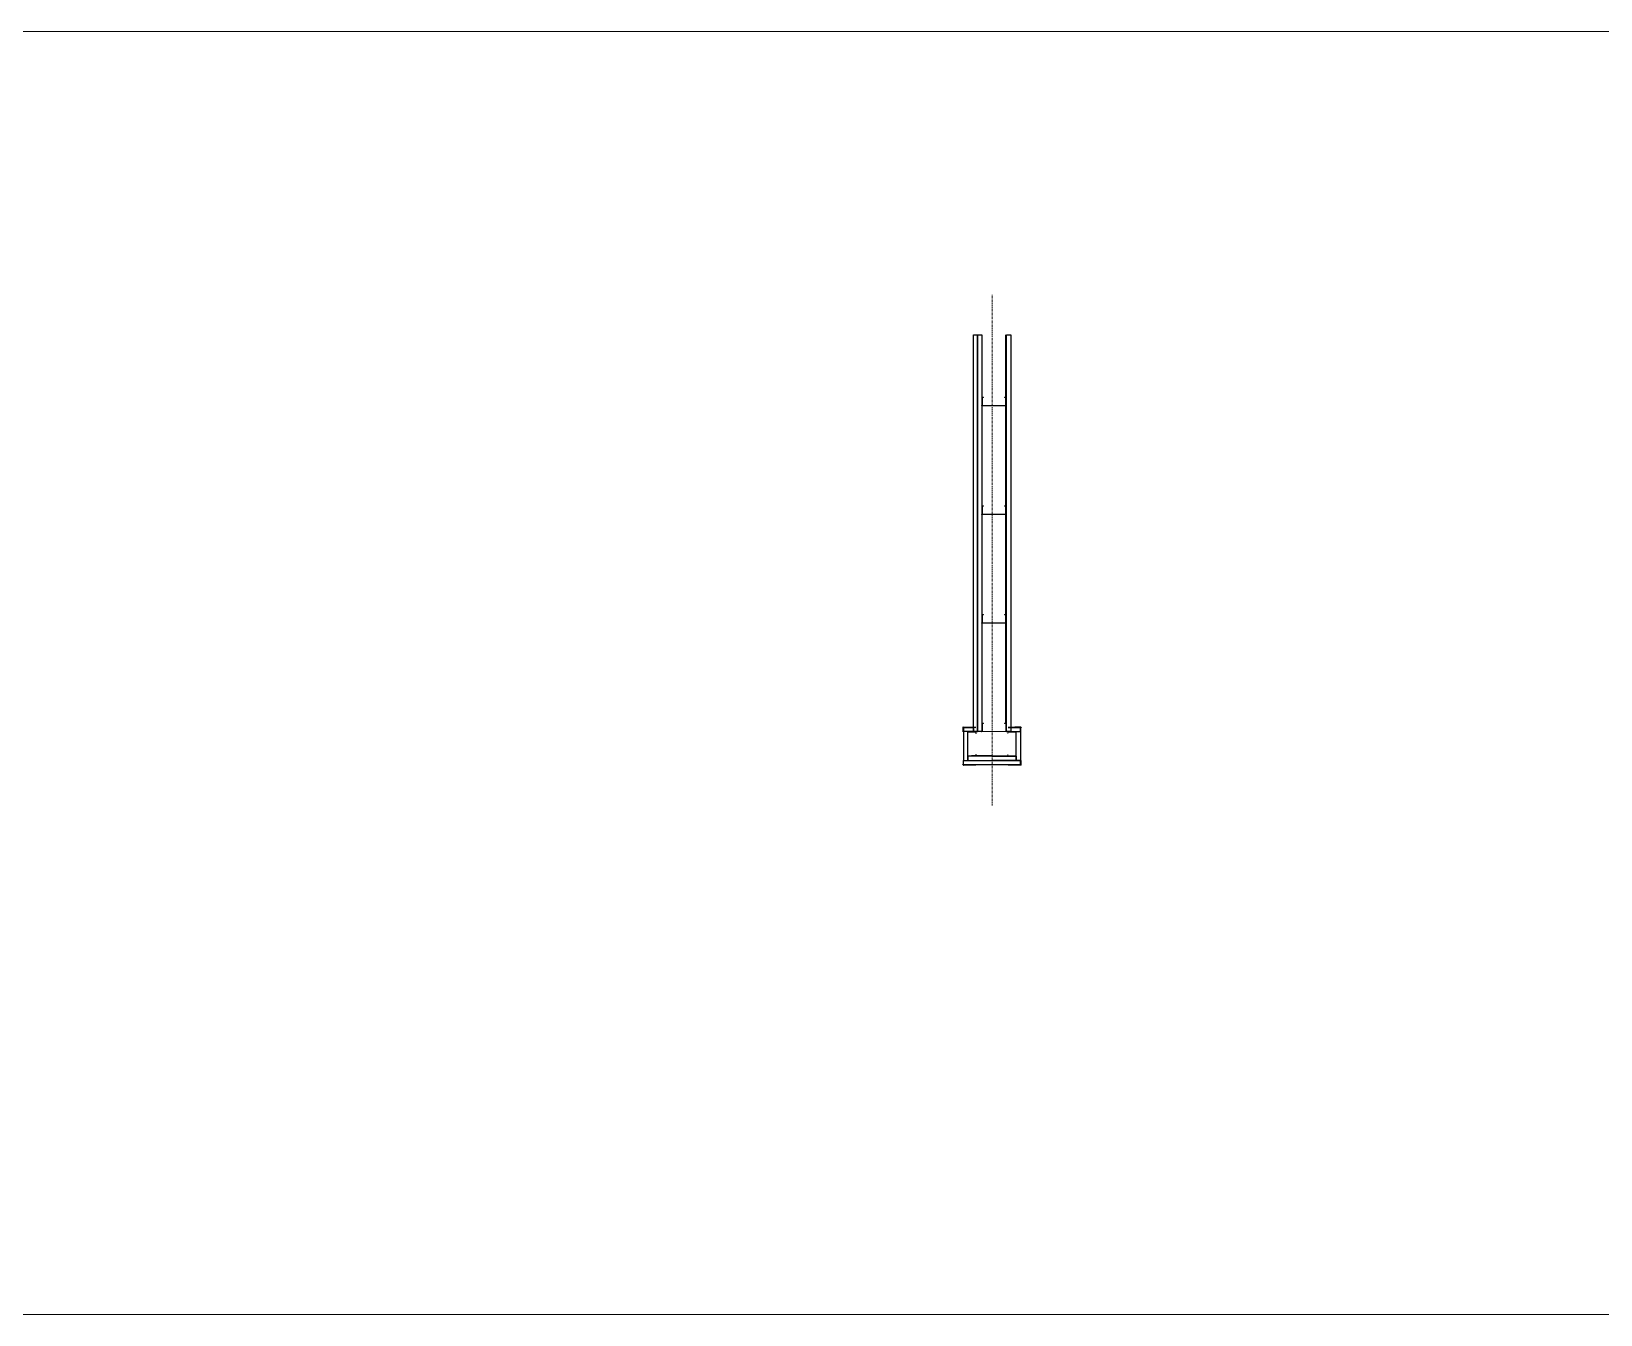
# Model space of a CAD drawing. Header units: inches. Extents: x -395 to 792, y -235 to 476.
# Drawn here: x 329.5 to 560.6, y 120.6 to 309.6 of the extents above; entities that cross this region are included whole.
import ezdxf

# ---------------------------------------------------------------- set-up
doc = ezdxf.new("R2010")
doc.units = ezdxf.units.IN
doc.header["$LTSCALE"] = 0.25
doc.header["$MEASUREMENT"] = 0
doc.linetypes.add('CENTER', pattern=[2, 1.25, -0.25, 0.25, -0.25])
for name, color, linetype in [('IWC_02', 9, 'Continuous'), ('IWC_02_A', 8, 'Continuous'), ('IWC_04', 252, 'Continuous')]:
    doc.layers.add(name, color=color, linetype=linetype)
for name, color, linetype, lineweight in [('IWC_06', 1, 'Continuous', 15), ('IWC_07', 3, 'CENTER', 15), ('LYT-IWC_02', 9, 'Continuous', 9)]:
    doc.layers.add(name, color=color, linetype=linetype, lineweight=lineweight)
doc.layers.add('IWC_12', color=1, linetype='Continuous', lineweight=15, plot=False)

# ---------------------------------------------------------------- blocks, each defined once
blk = doc.blocks.new('IWC_Bead.L')
at = {"layer": 'IWC_02'}
for p, q in [((0, 0.03125), (-0.828125, 0.015625)), ((-0.828125, 0.015625), (-0.828125, 0)), ((-0.828125, 0), (0, 0)), ((0, 0.0425), (0, 0.03125)), ((0, 0), (0, -0.625)), ((0.026875, 0.0625), (0.02, 0.0625)), ((0.046875, -0.625), (0.046875, 0.0425)), ((0.046875, -0.53125), (0.046875, -0.53125))]:
    blk.add_line(p, q, dxfattribs=at)
for points in [[(0.02, 0.0625), (-1.828125, 0)], [(-1.828125, 0), (-0.828125, 0)], [(0, -0.625), (0.046875, -0.625)]]:
    blk.add_lwpolyline(points, dxfattribs=at)
at = {"layer": 'IWC_02', "color": 252}
blk.add_circle((0.046875, 0), 0.033002, dxfattribs=at)
at = {"layer": 'IWC_02'}
for centre, start, end in [((0.02, 0.0425), 90, 180), ((0.026875, 0.0425), 360, 90)]:
    blk.add_arc(centre, 0.02, start, end, dxfattribs=at)
blk = doc.blocks.new('*U15')
at = {"layer": 'LYT-IWC_02'}
blk.add_blockref('IWC_Bead.L', (0, 0), dxfattribs=at)
blk = doc.blocks.new('*U8')
at = {"layer": 'IWC_12'}
for p in [(-0.625, 0), (0, 0), (3.625, 0), (4.25, 0)]:
    blk.add_point(p, dxfattribs=at)
at = {"layer": 'LYT-IWC_02'}
blk.add_lwpolyline([(3.5625, 1.2215, 0.4142135624), (3.534, 1.25), (3.359375, 1.25), (3.359375, 1.2215), (3.534, 1.2215), (3.534, 0.0285), (0.091, 0.0285), (0.091, 1.2215), (0.265625, 1.2215), (0.265625, 1.25), (0.091, 1.25, 0.4142135624), (0.0625, 1.2215), (0.0625, 0.0285, 0.4142135624), (0.091, 0), (3.534, 0, 0.4142135624), (3.5625, 0.0285)], format="xyb", close=True, dxfattribs=at)
blk = doc.blocks.new('*U37')
at = {"layer": 'IWC_12'}
for p in [(0, 48), (3.625, 48), (0, 32), (3.625, 32), (0, 16), (3.625, 16), (-0.625, 0), (0, 0), (3.625, 0), (4.25, 0)]:
    blk.add_point(p, dxfattribs=at)
at = {"layer": 'LYT-IWC_02'}
for points in [[(3.5625, 49.2215, 0.4142135624), (3.534, 49.25), (3.359375, 49.25), (3.359375, 49.2215), (3.534, 49.2215), (3.534, 48.0285), (0.091, 48.0285), (0.091, 49.2215), (0.265625, 49.2215), (0.265625, 49.25), (0.091, 49.25, 0.4142135624), (0.0625, 49.2215), (0.0625, 48.0285, 0.4142135624), (0.091, 48), (3.534, 48, 0.4142135624), (3.5625, 48.0285)], [(3.5625, 33.2215, 0.4142135624), (3.534, 33.25), (3.359375, 33.25), (3.359375, 33.2215), (3.534, 33.2215), (3.534, 32.0285), (0.091, 32.0285), (0.091, 33.2215), (0.265625, 33.2215), (0.265625, 33.25), (0.091, 33.25, 0.4142135624), (0.0625, 33.2215), (0.0625, 32.0285, 0.4142135624), (0.091, 32), (3.534, 32, 0.4142135624), (3.5625, 32.0285)], [(3.5625, 17.2215, 0.4142135624), (3.534, 17.25), (3.359375, 17.25), (3.359375, 17.2215), (3.534, 17.2215), (3.534, 16.0285), (0.091, 16.0285), (0.091, 17.2215), (0.265625, 17.2215), (0.265625, 17.25), (0.091, 17.25, 0.4142135624), (0.0625, 17.2215), (0.0625, 16.0285, 0.4142135624), (0.091, 16), (3.534, 16, 0.4142135624), (3.5625, 16.0285)], [(3.5625, 1.2215, 0.4142135624), (3.534, 1.25), (3.359375, 1.25), (3.359375, 1.2215), (3.534, 1.2215), (3.534, 0.0285), (0.091, 0.0285), (0.091, 1.2215), (0.265625, 1.2215), (0.265625, 1.25), (0.091, 1.25, 0.4142135624), (0.0625, 1.2215), (0.0625, 0.0285, 0.4142135624), (0.091, 0), (3.534, 0, 0.4142135624), (3.5625, 0.0285)]]:
    blk.add_lwpolyline(points, format="xyb", close=True, dxfattribs=at)
blk = doc.blocks.new('Wall.A.Rev2_SP01', base_point=(471.02, 195.55))
at = {"layer": 'IWC_02'}
for points in [[(468.89, 264.86), (468.89, 206.43), (468.27, 206.43), (468.27, 264.86)], [(469.52, 264.86), (469.52, 206.43), (468.89, 206.43), (468.89, 264.86)], [(473.77, 264.86), (473.77, 206.43), (473.14, 206.43), (473.14, 264.86)], [(466.81, 207.05), (468.27, 207.05), (468.27, 206.43), (466.81, 206.43)], [(475.22, 207.05), (473.77, 207.05), (473.77, 206.43), (475.22, 206.43)], [(466.81, 202.18), (475.22, 202.18), (475.22, 201.55), (466.81, 201.55)]]:
    blk.add_lwpolyline(points, close=True, dxfattribs=at)
for points in [[(471.02, 202.8), (467.44, 202.8), (467.44, 202.18), (471.02, 202.18)], [(471.02, 202.8), (474.59, 202.8), (474.59, 202.18), (471.02, 202.18)]]:
    blk.add_lwpolyline(points, dxfattribs=at)
at = {"layer": 'IWC_02_A'}
for points in [[(469.58, 207.65), (469.58, 264.86)], [(473.08, 207.65), (473.08, 264.86)], [(471.02, 202.86), (467.99, 202.86)], [(471.02, 202.86), (474.04, 202.86)]]:
    blk.add_lwpolyline(points, dxfattribs=at)
at = {"layer": 'IWC_04'}
for points in [[(466.81, 202.18), (467.44, 202.18), (467.44, 206.43), (466.81, 206.43)], [(475.22, 202.18), (474.59, 202.18), (474.59, 206.43), (475.22, 206.43)]]:
    blk.add_lwpolyline(points, close=True, dxfattribs=at)
at = {"layer": 'IWC_07'}
blk.add_lwpolyline([(471.02, 195.55), (471.02, 270.86)], dxfattribs=at)
at = {"layer": 'IWC_02', "xscale": -1}
blk.add_blockref('*U15', (466.81, 207.05), dxfattribs=at)
at = {"layer": 'IWC_02'}
blk.add_blockref('*U15', (475.22, 207.05), dxfattribs=at)
at = {"layer": 'IWC_02', "rotation": 180}
blk.add_blockref('*U15', (466.81, 201.55), dxfattribs=at)
at = {"layer": 'IWC_02', "xscale": -1, "rotation": 180}
blk.add_blockref('*U15', (475.22, 201.55), dxfattribs=at)
at = {"layer": 'IWC_06', "xscale": -1}
blk.add_blockref('*U37', (473.14, 206.43), dxfattribs=at)
at = {"layer": 'IWC_06', "xscale": -1, "rotation": 270}
blk.add_blockref('*U8', (467.44, 202.8), dxfattribs=at)
at = {"layer": 'IWC_06', "rotation": 90}
blk.add_blockref('*U8', (474.59, 202.8), dxfattribs=at)

msp = doc.modelspace()

# ---------------------------------------------------------------- linework, layer by layer
at = {"layer": 'IWC_06'}
msp.add_lwpolyline([(317.67132, 309.58113), (791.75275, 309.58113), (791.75275, 120.56031), (317.67132, 120.56031)], close=True, dxfattribs=at)

# ---------------------------------------------------------------- block references
at = {"layer": 'IWC_04'}
msp.add_blockref('Wall.A.Rev2_SP01', (471.01598, 195.55233), dxfattribs=at)

doc.saveas('drawing.dxf')
